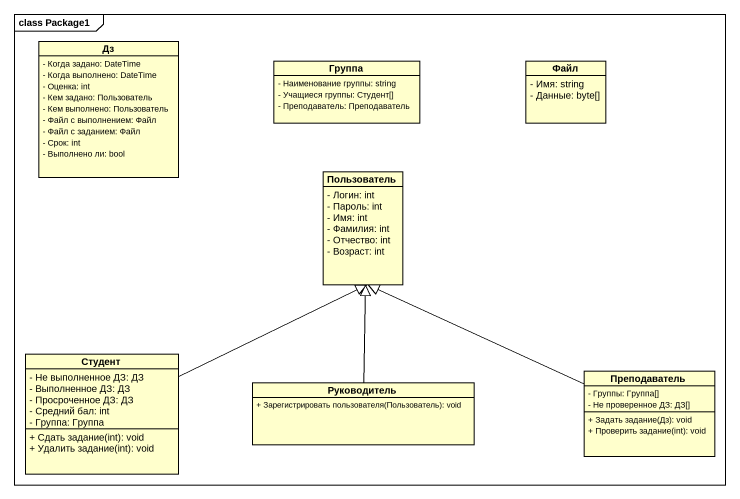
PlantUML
@startuml
mainframe class Package1
hide circle
hide empty members
skinparam classAttributeIconSize 0
class Дз {
  - Когда задано: DateTime
  - Когда выполнено: DateTime
  - Оценка: int
  - Кем задано: Пользователь
  - Кем выполнено: Пользователь
  - Файл с выполнением: Файл
  - Файл с заданием: Файл
  - Срок: int
  - Выполнено ли: bool
}
class Группа {
  - Наименование группы: string
  - Учащиеся группы: Студент[]
  - Преподаватель: Преподаватель
}
class Файл {
  - Имя: string
  - Данные: byte[]
}
class Пользователь {
  - Логин: int
  - Пароль: int
  - Имя: int
  - Фамилия: int
  - Отчество: int
  - Возраст: int
}
class Студент {
  - Не выполненное ДЗ: ДЗ
  - Выполненное ДЗ: ДЗ
  - Просроченное ДЗ: ДЗ
  - Средний бал: int
  - Группа: Группа
  + Сдать задание(int): void
  + Удалить задание(int): void
}
class Руководитель {
  + Зарегистрировать пользователя(Пользователь): void
}
class Преподаватель {
  - Группы: Группа[]
  - Не проверенное ДЗ: ДЗ[]
  + Задать задание(Дз): void
  + Проверить задание(int): void
}
Студент -up-|> Пользователь
Руководитель -up-|> Пользователь
Преподаватель -up-|> Пользователь
@enduml
